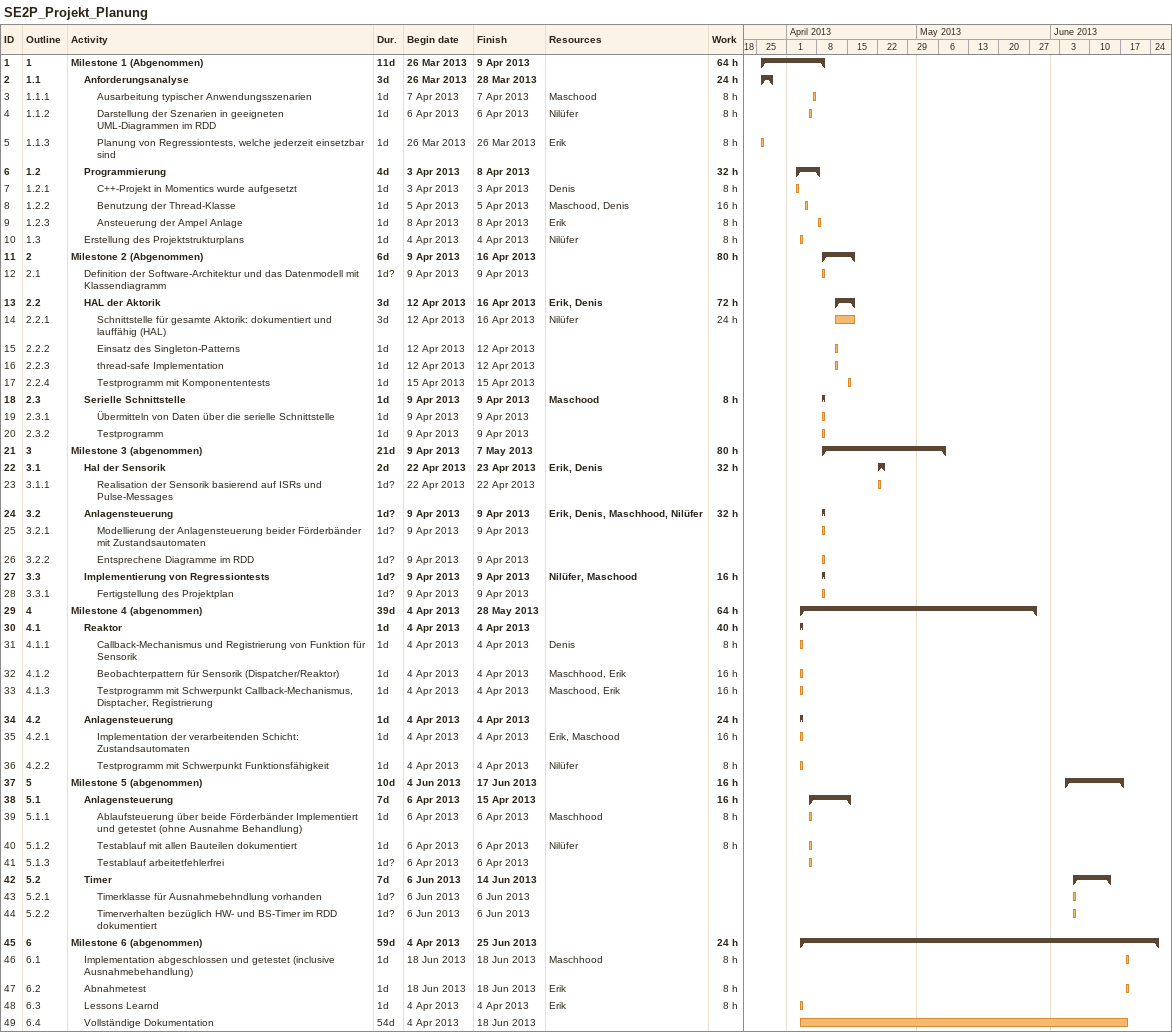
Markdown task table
SE2P_Projekt_Planung

| ID | WBS | Task | Duration | Start | Finish | Resources | Work (h) |
|---|---|---|---|---|---|---|---|
| 1 | 1 | **Milestone 1 (Abgenommen)** | 11d | 2013-03-26 | 2013-04-09 |  | 64 |
| 2 | 1.1 | **Anforderungsanalyse** | 3d | 2013-03-26 | 2013-03-28 |  | 24 |
| 3 | 1.1.1 | Ausarbeitung typischer Anwendungsszenarien | 1d | 2013-04-07 | 2013-04-07 | Maschood | 8 |
| 4 | 1.1.2 | Darstellung der Szenarien in geeigneten UML-Diagrammen im RDD | 1d | 2013-04-06 | 2013-04-06 | Nilüfer | 8 |
| 5 | 1.1.3 | Planung von Regressiontests, welche jederzeit einsetzbar sind | 1d | 2013-03-26 | 2013-03-26 | Erik | 8 |
| 6 | 1.2 | **Programmierung** | 4d | 2013-04-03 | 2013-04-08 |  | 32 |
| 7 | 1.2.1 | C++-Projekt in Momentics wurde aufgesetzt | 1d | 2013-04-03 | 2013-04-03 | Denis | 8 |
| 8 | 1.2.2 | Benutzung der Thread-Klasse | 1d | 2013-04-05 | 2013-04-05 | Maschood, Denis | 16 |
| 9 | 1.2.3 | Ansteuerung der Ampel Anlage | 1d | 2013-04-08 | 2013-04-08 | Erik | 8 |
| 10 | 1.3 | Erstellung des Projektstrukturplans | 1d | 2013-04-04 | 2013-04-04 | Nilüfer | 8 |
| 11 | 2 | **Milestone 2 (Abgenommen)** | 6d | 2013-04-09 | 2013-04-16 |  | 80 |
| 12 | 2.1 | Definition der Software-Architektur und das Datenmodell mit Klassendiagramm | 1d? | 2013-04-09 | 2013-04-09 |  |  |
| 13 | 2.2 | **HAL der Aktorik** | 3d | 2013-04-12 | 2013-04-16 | Erik, Denis | 72 |
| 14 | 2.2.1 | Schnittstelle für gesamte Aktorik: dokumentiert und lauffähig (HAL) | 3d | 2013-04-12 | 2013-04-16 | Nilüfer | 24 |
| 15 | 2.2.2 | Einsatz des Singleton-Patterns | 1d | 2013-04-12 | 2013-04-12 |  |  |
| 16 | 2.2.3 | thread-safe Implementation | 1d | 2013-04-12 | 2013-04-12 |  |  |
| 17 | 2.2.4 | Testprogramm mit Komponententests | 1d | 2013-04-15 | 2013-04-15 |  |  |
| 18 | 2.3 | **Serielle Schnittstelle** | 1d | 2013-04-09 | 2013-04-09 | Maschood | 8 |
| 19 | 2.3.1 | Übermitteln von Daten über die serielle Schnittstelle | 1d | 2013-04-09 | 2013-04-09 |  |  |
| 20 | 2.3.2 | Testprogramm | 1d | 2013-04-09 | 2013-04-09 |  |  |
| 21 | 3 | **Milestone 3 (abgenommen)** | 21d | 2013-04-09 | 2013-05-07 |  | 80 |
| 22 | 3.1 | **Hal der Sensorik** | 2d | 2013-04-22 | 2013-04-23 | Erik, Denis | 32 |
| 23 | 3.1.1 | Realisation der Sensorik basierend auf ISRs und Pulse-Messages | 1d? | 2013-04-22 | 2013-04-22 |  |  |
| 24 | 3.2 | **Anlagensteuerung** | 1d? | 2013-04-09 | 2013-04-09 | Erik, Denis, Maschhood, Nilüfer | 32 |
| 25 | 3.2.1 | Modellierung der Anlagensteuerung beider Förderbänder mit Zustandsautomaten | 1d? | 2013-04-09 | 2013-04-09 |  |  |
| 26 | 3.2.2 | Entsprechene Diagramme im RDD | 1d? | 2013-04-09 | 2013-04-09 |  |  |
| 27 | 3.3 | **Implementierung von Regressiontests** | 1d? | 2013-04-09 | 2013-04-09 | Nilüfer, Maschood | 16 |
| 28 | 3.3.1 | Fertigstellung des Projektplan | 1d? | 2013-04-09 | 2013-04-09 |  |  |
| 29 | 4 | **Milestone 4 (abgenommen)** | 39d | 2013-04-04 | 2013-05-28 |  | 64 |
| 30 | 4.1 | **Reaktor** | 1d | 2013-04-04 | 2013-04-04 |  | 40 |
| 31 | 4.1.1 | Callback-Mechanismus und Registrierung von Funktion für Sensorik | 1d | 2013-04-04 | 2013-04-04 | Denis | 8 |
| 32 | 4.1.2 | Beobachterpattern für Sensorik (Dispatcher/Reaktor) | 1d | 2013-04-04 | 2013-04-04 | Maschhood, Erik | 16 |
| 33 | 4.1.3 | Testprogramm mit Schwerpunkt Callback-Mechanismus, Disptacher, Registrierung | 1d | 2013-04-04 | 2013-04-04 | Maschood, Erik | 16 |
| 34 | 4.2 | **Anlagensteuerung** | 1d | 2013-04-04 | 2013-04-04 |  | 24 |
| 35 | 4.2.1 | Implementation der verarbeitenden Schicht: Zustandsautomaten | 1d | 2013-04-04 | 2013-04-04 | Erik, Maschood | 16 |
| 36 | 4.2.2 | Testprogramm mit Schwerpunkt Funktionsfähigkeit | 1d | 2013-04-04 | 2013-04-04 | Nilüfer | 8 |
| 37 | 5 | **Milestone 5 (abgenommen)** | 10d | 2013-06-04 | 2013-06-17 |  | 16 |
| 38 | 5.1 | **Anlagensteuerung** | 7d | 2013-04-06 | 2013-04-15 |  | 16 |
| 39 | 5.1.1 | Ablaufsteuerung über beide Förderbänder Implementiert und getestet (ohne Ausnahme Behandlung) | 1d | 2013-04-06 | 2013-04-06 | Maschhood | 8 |
| 40 | 5.1.2 | Testablauf mit allen Bauteilen dokumentiert | 1d | 2013-04-06 | 2013-04-06 | Nilüfer | 8 |
| 41 | 5.1.3 | Testablauf arbeitetfehlerfrei | 1d? | 2013-04-06 | 2013-04-06 |  |  |
| 42 | 5.2 | **Timer** | 7d | 2013-06-06 | 2013-06-14 |  |  |
| 43 | 5.2.1 | Timerklasse für Ausnahmebehndlung vorhanden | 1d? | 2013-06-06 | 2013-06-06 |  |  |
| 44 | 5.2.2 | Timerverhalten bezüglich HW- und BS-Timer im RDD dokumentiert | 1d? | 2013-06-06 | 2013-06-06 |  |  |
| 45 | 6 | **Milestone 6 (abgenommen)** | 59d | 2013-04-04 | 2013-06-25 |  | 24 |
| 46 | 6.1 | Implementation abgeschlossen und getestet (inclusive Ausnahmebehandlung) | 1d | 2013-06-18 | 2013-06-18 | Maschhood | 8 |
| 47 | 6.2 | Abnahmetest | 1d | 2013-06-18 | 2013-06-18 | Erik | 8 |
| 48 | 6.3 | Lessons Learnd | 1d | 2013-04-04 | 2013-04-04 | Erik | 8 |
| 49 | 6.4 | Vollständige Dokumentation | 54d | 2013-04-04 | 2013-06-18 |  |  |
